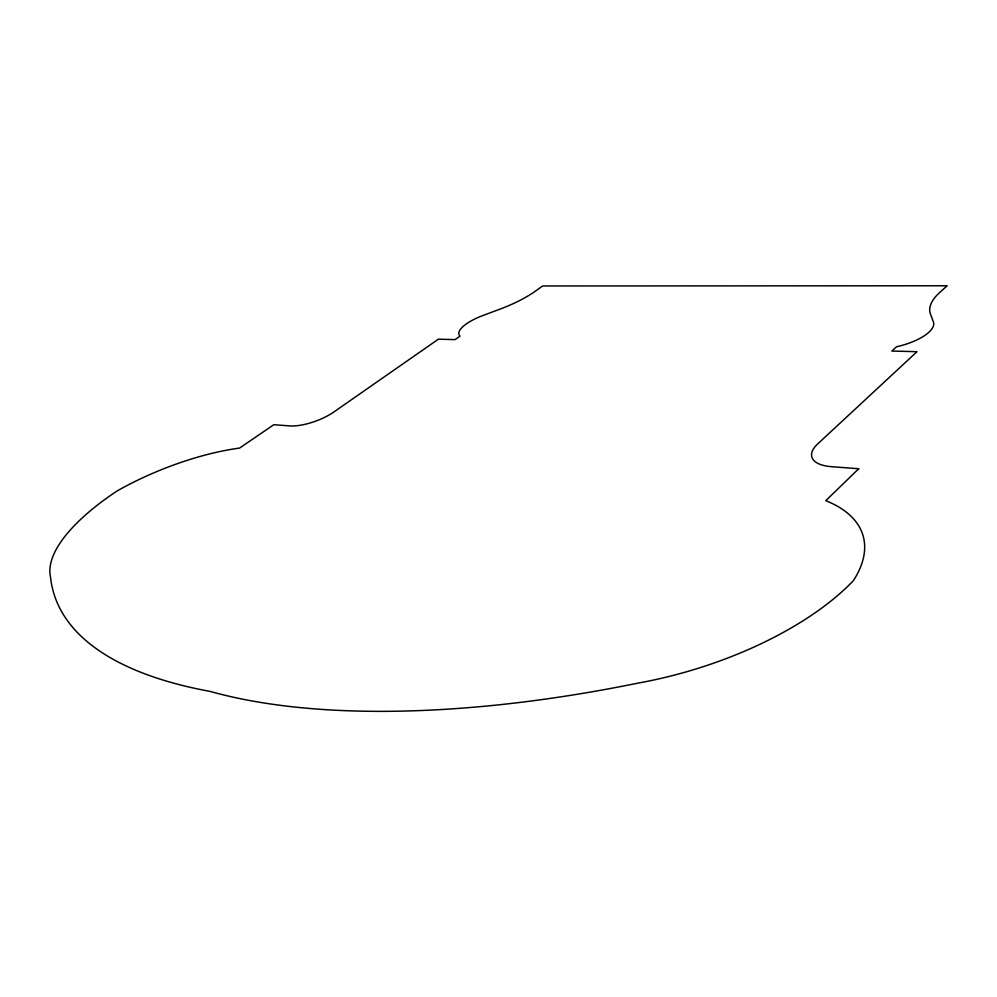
<?xml version="1.0" encoding="UTF-8"?>
<svg xmlns="http://www.w3.org/2000/svg" width="997" height="997" viewBox="0 0 997 997"><rect width="100%" height="100%" fill="white"/><g stroke="black" fill="none" stroke-linecap="round" stroke-linejoin="round"><path stroke-width="1.5" d="M858.716 468.74L825.778 500.681A178.949 84.62 -16.1 0 1 853.307 580.753A233.061 107.202 -16.5 0 1 637.469 683.219A638.853 243.218 -16.1 0 1 210.13 691.407A625.343 234.295 -16.6 0 1 50.523 577.151A189.081 68.855 -21.6 0 1 117.085 490.96A139.705 49.925 -22.1 0 1 239.592 448.077L273.814 424.71L289.778 425.906A32.527 10.979 -20.1 0 0 333.783 412.035L438.406 339.179L455.081 339.616L460.041 336.139A32.727 10.718 -18.1 0 1 482.909 315.513L499.472 309.344A68.743 21.423 -18.1 0 0 536.436 290.389L542.667 285.977L947.15 285.765L941.318 291.037A90.091 32.839 -12.1 0 0 930.475 314.03L933.379 321.807A40.079 15.03 -13.4 0 1 896.502 346.769L891.829 351.044L917.003 351.692L817.565 444.051A42.485 18.046 -13.6 0 0 831.461 466.683L858.716 468.74"/></g></svg>
